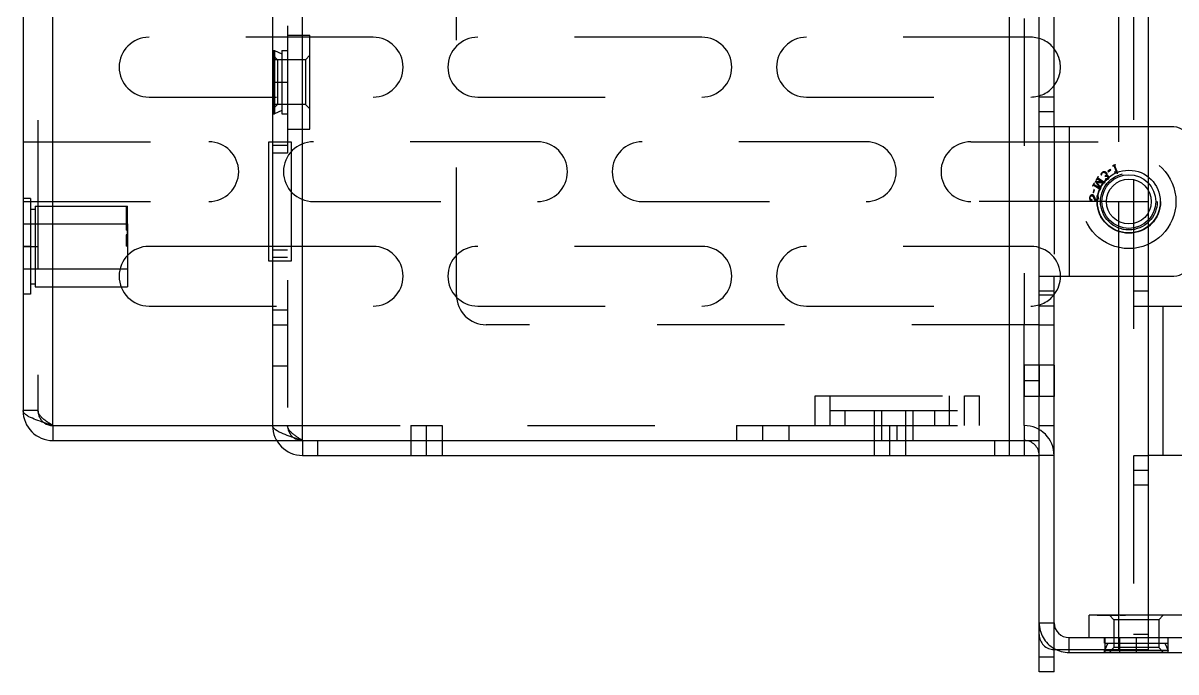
# Model space of a CAD drawing. Header units: millimetres. Extents: x 0 to 8948, y -1340 to 1100.
# Drawn here: x 4561 to 4638.1, y 473.1 to 516.6 of the extents above; entities that cross this region are included whole.
import ezdxf

# ---------------------------------------------------------------- set-up
doc = ezdxf.new("R2010")
doc.units = ezdxf.units.MM
doc.header["$LTSCALE"] = 85.25
doc.linetypes.add('HIDDEN', pattern=[0.2, 0.1, -0.1])
doc.layers.get('0').update_dxf_attribs({"linetype": 'CONTINUOUS'})
doc.layers.add('02___PRT_ALL_AXES', color=7, linetype='CONTINUOUS')
doc.layers.add('DEFAULT_2', color=8, linetype='HIDDEN')

msp = doc.modelspace()

# ---------------------------------------------------------------- linework, layer by layer
at = {"color": 3, "linetype": 'Continuous'}
for p, q in [((4628.959, 473.114), (4628.959, 728.614)), ((4562.959, 489.614), (4562.959, 698.614)), ((4560.959, 697.614), (4560.959, 490.614)), ((4577.659, 550.49), (4577.659, 489.614)), ((4579.659, 488.614), (4579.659, 533.914)), ((4626.959, 533.914), (4626.959, 488.614)), ((4637.959, 509.614), (4628.959, 509.614)), ((4630.959, 509.614), (4630.959, 499.614)), ((4577.409, 508.614), (4577.659, 508.614)), ((4577.409, 500.614), (4577.409, 508.614)), ((4635.259, 506.08), (4635.259, 504.614)), ((4577.659, 500.614), (4577.409, 500.614)), ((4628.959, 499.614), (4637.959, 499.614)), ((4562.959, 489.614), (4577.659, 489.614)), ((4562.959, 488.614), (4577.927, 488.614)), ((4579.659, 488.614), (4628.959, 488.614)), ((4579.659, 487.614), (4628.959, 487.614)), ((4630.959, 474.414), (4640.959, 474.414))]:
    msp.add_line(p, q, dxfattribs=at)
at = {"color": 7, "linetype": 'Continuous'}
for p, q in [((4629.959, 509.614), (4629.959, 597.614)), ((4636.259, 581.944), (4636.259, 509.614)), ((4634.259, 518.614), (4634.259, 509.614)), ((4629.959, 511.614), (4628.959, 511.614)), ((4629.959, 510.614), (4628.959, 510.614)), ((4636.259, 505.358), (4636.259, 503.871)), ((4633.459, 504.614), (4636.259, 504.614)), ((4634.259, 504.614), (4634.259, 503.293)), ((4577.659, 501.614), (4577.409, 501.614)), ((4629.959, 473.114), (4629.959, 499.614)), ((4634.259, 499.614), (4634.259, 476.914)), ((4636.259, 499.614), (4636.259, 476.914)), ((4629.959, 498.614), (4628.959, 498.614)), ((4629.959, 497.614), (4628.959, 497.614)), ((4636.259, 497.614), (4644.259, 497.614)), ((4637.259, 487.614), (4637.259, 497.614)), ((4562.959, 489.614), (4562.959, 488.614)), ((4579.659, 488.614), (4579.659, 487.614)), ((4627.959, 488.614), (4627.959, 487.614)), ((4644.259, 487.614), (4636.259, 487.614)), ((4638.609, 476.914), (4632.309, 476.914)), ((4632.309, 475.414), (4632.309, 476.914)), ((4630.959, 475.414), (4640.959, 475.414)), ((4630.959, 474.414), (4630.959, 475.414)), ((4629.959, 474.614), (4630.104, 474.614)), ((4629.959, 474.114), (4628.959, 474.114)), ((4629.959, 473.114), (4628.959, 473.114))]:
    msp.add_line(p, q, dxfattribs=at)
for radius in [1.8, 1.5]:
    msp.add_circle((4634.959, 504.614), radius, dxfattribs=at)
for centre, radius, start, end in [((4628.388, 513.614), 2, 321.87082, 38.12918), ((4628.388, 499.614), 2, 321.87082, 0), ((4562.959, 490.614), 1, 234.96851, 270), ((4630.959, 476.414), 1, 180, 270)]:
    msp.add_arc(centre, radius, start, end, dxfattribs=at)
at = {"color": 3, "linetype": 'Continuous'}
for centre, radius, start, end in [((4637.959, 508.614), 1, 0, 90), ((4637.959, 500.614), 1, 270, 0), ((4562.959, 490.614), 2, 180, 270), ((4579.659, 489.614), 2, 180, 270), ((4630.959, 476.414), 2, 239.86467, 270)]:
    msp.add_arc(centre, radius, start, end, dxfattribs=at)
for points, knots in [([(4562.385, 489.8), (4562.193, 489.863), (4561.843, 489.985), (4561.441, 490.153), (4561.193, 490.299), (4561.04, 490.416), (4560.959, 490.538), (4560.959, 490.614)], [0, 0, 0, 0, 0.358974, 0.654126, 0.770894, 0.865748, 1, 1, 1, 1]), ([(4562.959, 489.614), (4562.815, 489.66), (4562.623, 489.721), (4562.432, 489.784), (4562.385, 489.8)], [0, 0, 0, 0, 0.754218, 1, 1, 1, 1]), ([(4578.368, 489.061), (4578.186, 489.137), (4577.914, 489.247), (4577.659, 489.503), (4577.659, 489.614)], [0, 0, 0, 0, 0.639668, 1, 1, 1, 1]), ([(4579.091, 488.798), (4579.026, 488.819), (4578.783, 488.901), (4578.542, 488.989), (4578.368, 489.061)], [0, 0, 0, 0, 0.267533, 1, 1, 1, 1])]:
    msp.add_open_spline(points, degree=3, knots=knots, dxfattribs=at)
msp.add_open_spline([(4579.659, 488.614), (4579.47, 488.675), (4579.28, 488.735), (4579.091, 488.798)], degree=3, dxfattribs=at)
at = {"layer": '02___PRT_ALL_AXES', "color": 8, "linetype": 'HIDDEN'}
for p, q in [((4578.659, 514.114), (4577.659, 514.114)), ((4577.659, 514.114), (4577.659, 511.114)), ((4578.659, 514.114), (4578.659, 511.114)), ((4577.659, 512.614), (4578.659, 512.614)), ((4578.659, 511.114), (4577.659, 511.114)), ((4561.759, 504.314), (4567.959, 504.314)), ((4560.959, 503.114), (4567.959, 503.114)), ((4560.959, 503.114), (4560.959, 500.114)), ((4561.959, 503.114), (4561.959, 500.114)), ((4567.959, 503.114), (4567.959, 498.914)), ((4560.959, 501.614), (4561.959, 501.614)), ((4560.959, 500.114), (4567.959, 500.114)), ((4561.759, 498.914), (4567.959, 498.914)), ((4629.959, 493.664), (4627.959, 493.664)), ((4627.959, 493.663), (4627.959, 491.565)), ((4628.959, 493.664), (4628.959, 491.564)), ((4629.959, 493.664), (4629.959, 491.564)), ((4628.959, 492.614), (4627.959, 492.614)), ((4629.959, 491.564), (4627.959, 491.564)), ((4617.909, 490.614), (4620.509, 490.614)), ((4617.909, 490.614), (4617.909, 487.614)), ((4618.409, 490.614), (4618.409, 488.614)), ((4620.009, 490.614), (4620.009, 487.614)), ((4620.509, 490.614), (4620.509, 488.614)), ((4586.909, 489.614), (4589.009, 489.614)), ((4586.909, 489.614), (4586.909, 487.614)), ((4587.959, 487.614), (4587.959, 489.614)), ((4589.009, 489.614), (4589.009, 487.614)), ((4608.709, 489.614), (4612.209, 489.614)), ((4608.709, 489.614), (4608.709, 488.614)), ((4610.459, 488.614), (4610.459, 489.614)), ((4612.209, 489.614), (4612.209, 488.614)), ((4617.909, 489.614), (4620.509, 489.614)), ((4618.959, 487.614), (4618.959, 489.614)), ((4619.459, 488.614), (4619.459, 489.614)), ((4586.909, 488.614), (4589.009, 488.614)), ((4608.709, 488.614), (4612.209, 488.614)), ((4617.909, 488.614), (4620.509, 488.614)), ((4586.91, 487.614), (4589.008, 487.614)), ((4617.91, 487.614), (4620.008, 487.614)), ((4633.359, 475.414), (4637.559, 475.414)), ((4633.359, 475.414), (4633.359, 474.414)), ((4635.459, 474.414), (4635.459, 475.414)), ((4637.559, 475.414), (4637.559, 474.414)), ((4633.359, 474.414), (4637.559, 474.414))]:
    msp.add_line(p, q, dxfattribs=at)
at = {"layer": '02___PRT_ALL_AXES', "color": 3, "linetype": 'Continuous'}
msp.add_circle((4634.959, 504.614), 2.1, dxfattribs=at)
at = {"layer": 'DEFAULT_2', "color": 8, "linetype": 'HIDDEN'}
for p, q in [((4561.959, 697.614), (4561.959, 490.614)), ((4578.659, 550.49), (4578.659, 489.614)), ((4627.959, 533.914), (4627.959, 496.364)), ((4589.959, 498.364), (4589.959, 532.864)), ((4635.259, 518.614), (4635.259, 506.08)), ((4584.388, 515.614), (4569.388, 515.614)), ((4578.659, 515.764), (4580.159, 515.764)), ((4580.159, 509.464), (4580.159, 515.764)), ((4606.388, 515.614), (4591.388, 515.614)), ((4628.388, 515.614), (4613.388, 515.614)), ((4577.689, 514.739), (4577.789, 514.739)), ((4577.689, 514.739), (4577.689, 510.489)), ((4577.789, 514.739), (4578.279, 514.514)), ((4577.789, 514.739), (4577.789, 510.489)), ((4578.279, 514.739), (4578.659, 514.739)), ((4578.279, 514.739), (4578.279, 510.489)), ((4577.689, 514.414), (4577.989, 514.114)), ((4579.859, 514.114), (4577.989, 514.114)), ((4577.989, 514.114), (4577.989, 511.114)), ((4579.859, 514.114), (4580.159, 514.414)), ((4579.859, 514.114), (4579.859, 511.114)), ((4569.388, 511.614), (4584.388, 511.614)), ((4580.139, 511.878), (4580.159, 511.878)), ((4580.139, 511.527), (4580.139, 511.878)), ((4580.159, 511.85), (4580.139, 511.85)), ((4580.139, 511.795), (4580.159, 511.795)), ((4580.139, 511.729), (4580.159, 511.729)), ((4580.139, 511.724), (4580.159, 511.724)), ((4580.159, 511.693), (4580.139, 511.693)), ((4580.139, 511.678), (4580.159, 511.678)), ((4580.139, 511.674), (4580.159, 511.674)), ((4580.139, 511.668), (4580.159, 511.668)), ((4580.139, 511.663), (4580.159, 511.663)), ((4580.139, 511.627), (4580.159, 511.627)), ((4580.159, 511.623), (4580.139, 511.623)), ((4580.139, 511.58), (4580.159, 511.58)), ((4580.139, 511.533), (4580.159, 511.533)), ((4580.159, 511.527), (4580.139, 511.527)), ((4591.388, 511.614), (4606.388, 511.614)), ((4613.388, 511.614), (4628.388, 511.614)), ((4577.989, 511.114), (4577.689, 510.814)), ((4579.859, 511.114), (4577.989, 511.114)), ((4579.859, 511.114), (4580.159, 510.814)), ((4580.139, 511.416), (4580.159, 511.416)), ((4580.139, 509.985), (4580.139, 511.416)), ((4580.139, 511.395), (4580.159, 511.395)), ((4580.159, 511.294), (4580.139, 511.294)), ((4580.139, 511.293), (4580.159, 511.293)), ((4580.139, 511.276), (4580.159, 511.276)), ((4580.139, 511.249), (4580.159, 511.249)), ((4580.159, 511.233), (4580.139, 511.233)), ((4580.139, 511.233), (4580.159, 511.233)), ((4580.139, 511.232), (4580.159, 511.232)), ((4580.139, 511.213), (4580.159, 511.213)), ((4580.139, 511.212), (4580.159, 511.212)), ((4580.139, 511.202), (4580.159, 511.202)), ((4580.139, 511.163), (4580.159, 511.163)), ((4580.139, 511.159), (4580.159, 511.159)), ((4580.139, 511.136), (4580.159, 511.136)), ((4580.139, 511.118), (4580.159, 511.118)), ((4580.139, 511.11), (4580.159, 511.11)), ((4580.139, 511.098), (4580.159, 511.098)), ((4580.159, 511.098), (4580.139, 511.098)), ((4580.139, 511.07), (4580.159, 511.07)), ((4580.139, 511.056), (4580.159, 511.056)), ((4580.139, 511.054), (4580.159, 511.054)), ((4580.139, 511.05), (4580.159, 511.05)), ((4580.159, 511.046), (4580.139, 511.046)), ((4580.139, 511.034), (4580.159, 511.034)), ((4580.139, 511.002), (4580.159, 511.002)), ((4580.139, 511.002), (4580.159, 511.002)), ((4580.159, 510.998), (4580.139, 510.998)), ((4580.139, 510.995), (4580.159, 510.995)), ((4580.139, 510.972), (4580.159, 510.972)), ((4580.139, 510.962), (4580.159, 510.962)), ((4580.139, 510.958), (4580.159, 510.958)), ((4580.139, 510.945), (4580.159, 510.945)), ((4580.159, 510.925), (4580.139, 510.925)), ((4580.139, 510.893), (4580.159, 510.893)), ((4580.139, 510.841), (4580.159, 510.841)), ((4580.139, 510.812), (4580.159, 510.812)), ((4580.139, 510.803), (4580.159, 510.803)), ((4580.139, 510.787), (4580.159, 510.787)), ((4580.139, 510.767), (4580.159, 510.767)), ((4580.159, 510.759), (4580.139, 510.759)), ((4580.139, 510.751), (4580.159, 510.751)), ((4580.159, 510.75), (4580.139, 510.75)), ((4580.139, 510.743), (4580.159, 510.743)), ((4577.689, 510.489), (4577.789, 510.489)), ((4578.279, 510.714), (4577.789, 510.489)), ((4578.279, 510.489), (4578.659, 510.489)), ((4580.139, 510.714), (4580.159, 510.714)), ((4580.139, 510.697), (4580.159, 510.697)), ((4580.139, 510.693), (4580.159, 510.693)), ((4580.139, 510.671), (4580.159, 510.671)), ((4580.139, 510.658), (4580.159, 510.658)), ((4580.159, 510.581), (4580.139, 510.581)), ((4580.139, 510.579), (4580.159, 510.579)), ((4580.139, 510.571), (4580.159, 510.571)), ((4580.139, 510.568), (4580.159, 510.568)), ((4580.139, 510.555), (4580.159, 510.555)), ((4580.159, 510.554), (4580.139, 510.554)), ((4580.139, 510.553), (4580.159, 510.553)), ((4580.139, 510.541), (4580.159, 510.541)), ((4580.159, 510.541), (4580.139, 510.541)), ((4580.139, 510.538), (4580.159, 510.538)), ((4580.159, 510.53), (4580.139, 510.53)), ((4580.139, 510.524), (4580.159, 510.524)), ((4580.139, 510.516), (4580.159, 510.516)), ((4580.139, 510.496), (4580.159, 510.496)), ((4580.139, 510.491), (4580.159, 510.491)), ((4580.139, 510.477), (4580.159, 510.477)), ((4580.139, 510.471), (4580.159, 510.471)), ((4580.139, 510.45), (4580.159, 510.45)), ((4580.139, 510.449), (4580.159, 510.449)), ((4580.139, 510.447), (4580.159, 510.447)), ((4580.139, 510.434), (4580.159, 510.434)), ((4580.159, 510.421), (4580.139, 510.421)), ((4580.139, 510.413), (4580.159, 510.413)), ((4580.139, 510.394), (4580.159, 510.394)), ((4580.139, 510.357), (4580.159, 510.357)), ((4580.139, 510.338), (4580.159, 510.338)), ((4580.139, 510.325), (4580.159, 510.325)), ((4580.139, 510.317), (4580.159, 510.317)), ((4580.139, 510.306), (4580.159, 510.306)), ((4580.139, 510.295), (4580.159, 510.295)), ((4580.139, 510.293), (4580.159, 510.293)), ((4580.159, 510.281), (4580.139, 510.281)), ((4580.139, 510.28), (4580.159, 510.28)), ((4580.139, 510.273), (4580.159, 510.273)), ((4580.159, 510.27), (4580.139, 510.27)), ((4580.139, 510.267), (4580.159, 510.267)), ((4580.139, 510.254), (4580.159, 510.254)), ((4580.139, 510.251), (4580.159, 510.251)), ((4580.139, 510.251), (4580.159, 510.251)), ((4580.139, 510.235), (4580.159, 510.235)), ((4580.139, 510.218), (4580.159, 510.218)), ((4580.139, 510.217), (4580.159, 510.217)), ((4580.139, 510.199), (4580.159, 510.199)), ((4580.139, 510.184), (4580.159, 510.184)), ((4580.139, 510.178), (4580.159, 510.178)), ((4580.159, 510.172), (4580.139, 510.172)), ((4580.139, 510.15), (4580.159, 510.15)), ((4580.139, 510.149), (4580.159, 510.149)), ((4580.139, 510.135), (4580.159, 510.135)), ((4580.139, 510.055), (4580.159, 510.055)), ((4580.139, 510.049), (4580.159, 510.049)), ((4580.139, 510.045), (4580.159, 510.045)), ((4580.139, 510.014), (4580.159, 510.014)), ((4580.159, 510.013), (4580.139, 510.013)), ((4580.139, 509.987), (4580.159, 509.987)), ((4580.139, 509.985), (4580.159, 509.985)), ((4578.659, 509.464), (4580.159, 509.464)), ((4629.959, 509.614), (4629.959, 499.614)), ((4634.259, 509.614), (4634.259, 508.614)), ((4636.259, 509.614), (4636.259, 505.358)), ((4560.959, 508.614), (4573.388, 508.614)), ((4577.659, 508.614), (4578.909, 508.614)), ((4578.909, 508.614), (4578.909, 500.614)), ((4595.388, 508.614), (4580.388, 508.614)), ((4617.388, 508.614), (4602.388, 508.614)), ((4624.388, 508.614), (4636.259, 508.614)), ((4578.659, 508.364), (4577.659, 508.364)), ((4578.659, 507.864), (4577.659, 507.864)), ((4633.872, 507.008), (4633.878, 506.995)), ((4633.878, 506.995), (4633.925, 507.005)), ((4633.968, 506.985), (4634.14, 506.57)), ((4634.223, 506.526), (4634.023, 507.008)), ((4634.038, 507.054), (4634.074, 507.076)), ((4634.074, 507.076), (4634.069, 507.09)), ((4632.886, 506.207), (4632.913, 506.281)), ((4632.913, 506.281), (4632.9, 506.289)), ((4633.27, 505.945), (4632.916, 506.158)), ((4633.095, 506.42), (4633.112, 506.414)), ((4633.343, 506.323), (4633.347, 506.304)), ((4633.401, 506.145), (4633.395, 506.127)), ((4633.74, 506.761), (4633.558, 506.647)), ((4633.558, 506.647), (4633.578, 506.614)), ((4633.578, 506.614), (4633.761, 506.728)), ((4633.761, 506.728), (4633.74, 506.761)), ((4634.013, 506.593), (4634.008, 506.572)), ((4634.14, 506.57), (4634.013, 506.593)), ((4634.195, 506.514), (4634.223, 506.526)), ((4632.517, 505.652), (4632.529, 505.644)), ((4632.529, 505.644), (4632.563, 505.683)), ((4632.625, 505.416), (4632.562, 505.21)), ((4632.599, 505.198), (4632.662, 505.405)), ((4632.615, 505.77), (4632.651, 505.846)), ((4632.662, 505.405), (4632.625, 505.416)), ((4632.626, 505.7), (4633.038, 505.453)), ((4632.651, 505.846), (4632.638, 505.854)), ((4633.042, 505.481), (4632.64, 505.723)), ((4633.238, 505.883), (4632.702, 505.968)), ((4632.702, 505.968), (4633.042, 505.481)), ((4632.766, 506.066), (4632.779, 506.059)), ((4632.779, 506.059), (4632.816, 506.1)), ((4632.822, 505.921), (4633.303, 505.846)), ((4633.104, 505.515), (4632.822, 505.921)), ((4632.875, 506.102), (4633.238, 505.883)), ((4633.038, 505.453), (4633.003, 505.377)), ((4633.003, 505.377), (4633.016, 505.369)), ((4633.379, 506), (4633.34, 505.957)), ((4633.391, 505.992), (4633.379, 506)), ((4561.459, 504.814), (4560.959, 504.814)), ((4560.959, 504.614), (4573.388, 504.614)), ((4561.459, 504.814), (4561.459, 498.414)), ((4580.388, 504.614), (4595.388, 504.614)), ((4602.388, 504.614), (4617.388, 504.614)), ((4633.459, 504.614), (4624.388, 504.614)), ((4632.358, 504.71), (4632.493, 504.706)), ((4632.493, 504.706), (4632.495, 504.718)), ((4632.562, 505.21), (4632.599, 505.198)), ((4632.795, 504.984), (4632.794, 504.973)), ((4632.898, 504.977), (4632.795, 504.984)), ((4635.259, 504.614), (4635.259, 474.614)), ((4561.459, 504.114), (4561.759, 504.114)), ((4561.759, 504.314), (4561.759, 498.914)), ((4567.859, 504.312), (4567.959, 504.312)), ((4567.859, 504.312), (4567.859, 502.697)), ((4567.859, 504.308), (4567.959, 504.308)), ((4567.859, 504.3), (4567.959, 504.3)), ((4567.859, 504.296), (4567.959, 504.296)), ((4567.859, 504.254), (4567.959, 504.254)), ((4567.859, 504.225), (4567.959, 504.225)), ((4567.959, 504.201), (4567.859, 504.201)), ((4567.959, 504.002), (4567.859, 504.002)), ((4567.959, 503.998), (4567.859, 503.998)), ((4567.959, 503.996), (4567.859, 503.996)), ((4567.859, 503.973), (4567.959, 503.973)), ((4567.959, 503.965), (4567.859, 503.965)), ((4567.959, 503.921), (4567.859, 503.921)), ((4567.959, 503.908), (4567.859, 503.908)), ((4567.959, 503.905), (4567.859, 503.905)), ((4567.959, 503.893), (4567.859, 503.893)), ((4567.859, 503.881), (4567.959, 503.881)), ((4567.959, 503.869), (4567.859, 503.869)), ((4567.959, 503.867), (4567.859, 503.867)), ((4567.959, 503.824), (4567.859, 503.824)), ((4567.959, 503.805), (4567.859, 503.805)), ((4567.959, 501.614), (4567.959, 504.314)), ((4636.259, 503.871), (4636.259, 499.614)), ((4567.959, 503.745), (4567.859, 503.745)), ((4567.959, 503.733), (4567.859, 503.733)), ((4567.959, 503.693), (4567.859, 503.693)), ((4567.959, 503.676), (4567.859, 503.676)), ((4567.959, 503.635), (4567.859, 503.635)), ((4567.959, 503.6), (4567.859, 503.6)), ((4567.959, 503.588), (4567.859, 503.588)), ((4567.959, 503.549), (4567.859, 503.549)), ((4567.959, 503.548), (4567.859, 503.548)), ((4567.959, 503.534), (4567.859, 503.534)), ((4567.959, 503.515), (4567.859, 503.515)), ((4567.959, 503.505), (4567.859, 503.505)), ((4567.959, 503.495), (4567.859, 503.495)), ((4567.959, 503.475), (4567.859, 503.475)), ((4567.959, 503.464), (4567.859, 503.464)), ((4567.959, 503.461), (4567.859, 503.461)), ((4567.959, 503.459), (4567.859, 503.459)), ((4567.959, 503.454), (4567.859, 503.454)), ((4567.959, 503.433), (4567.859, 503.433)), ((4567.959, 503.4), (4567.859, 503.4)), ((4567.959, 503.399), (4567.859, 503.399)), ((4567.959, 503.383), (4567.859, 503.383)), ((4567.959, 503.37), (4567.859, 503.37)), ((4567.959, 503.366), (4567.859, 503.366)), ((4567.959, 503.346), (4567.859, 503.346)), ((4567.959, 503.332), (4567.859, 503.332)), ((4567.959, 503.332), (4567.859, 503.332)), ((4567.959, 503.324), (4567.859, 503.324)), ((4567.959, 503.288), (4567.859, 503.288)), ((4567.959, 503.285), (4567.859, 503.285)), ((4567.959, 503.274), (4567.859, 503.274)), ((4567.959, 503.274), (4567.859, 503.274)), ((4567.959, 503.256), (4567.859, 503.256)), ((4567.959, 503.255), (4567.859, 503.255)), ((4567.959, 503.209), (4567.859, 503.209)), ((4567.959, 503.184), (4567.859, 503.184)), ((4567.959, 503.179), (4567.859, 503.179)), ((4567.959, 503.175), (4567.859, 503.175)), ((4567.959, 503.143), (4567.859, 503.143)), ((4567.959, 503.141), (4567.859, 503.141)), ((4567.959, 503.126), (4567.859, 503.126)), ((4567.959, 503.11), (4567.859, 503.11)), ((4567.959, 503.105), (4567.859, 503.105)), ((4567.959, 503.089), (4567.859, 503.089)), ((4567.959, 503.083), (4567.859, 503.083)), ((4567.959, 503.082), (4567.859, 503.082)), ((4567.959, 503.078), (4567.859, 503.078)), ((4567.959, 503.06), (4567.859, 503.06)), ((4567.959, 503.027), (4567.859, 503.027)), ((4634.259, 503.293), (4634.259, 499.614)), ((4567.959, 503.017), (4567.859, 503.017)), ((4567.959, 503.003), (4567.859, 503.003)), ((4567.959, 502.997), (4567.859, 502.997)), ((4567.959, 502.983), (4567.859, 502.983)), ((4567.959, 502.936), (4567.859, 502.936)), ((4567.959, 502.931), (4567.859, 502.931)), ((4567.959, 502.907), (4567.859, 502.907)), ((4567.959, 502.897), (4567.859, 502.897)), ((4567.959, 502.883), (4567.859, 502.883)), ((4567.959, 502.873), (4567.859, 502.873)), ((4567.959, 502.848), (4567.859, 502.848)), ((4567.959, 502.844), (4567.859, 502.844)), ((4567.959, 502.797), (4567.859, 502.797)), ((4567.959, 502.763), (4567.859, 502.763)), ((4567.959, 502.702), (4567.859, 502.702)), ((4567.959, 502.697), (4567.859, 502.697)), ((4567.959, 502.375), (4567.859, 502.375)), ((4567.859, 502.375), (4567.859, 501.62)), ((4567.859, 502.364), (4567.959, 502.364)), ((4567.959, 502.352), (4567.859, 502.352)), ((4561.459, 501.614), (4560.959, 501.614)), ((4567.859, 502.245), (4567.959, 502.245)), ((4567.959, 501.765), (4567.859, 501.765)), ((4567.959, 501.644), (4567.859, 501.644)), ((4567.959, 501.62), (4567.859, 501.62)), ((4577.409, 501.614), (4569.388, 501.614)), ((4584.388, 501.614), (4577.659, 501.614)), ((4606.388, 501.614), (4591.388, 501.614)), ((4628.388, 501.614), (4613.388, 501.614)), ((4578.659, 501.364), (4577.659, 501.364)), ((4578.659, 500.864), (4577.659, 500.864)), ((4578.909, 500.614), (4577.659, 500.614)), ((4561.459, 498.414), (4560.959, 498.414)), ((4561.459, 499.114), (4561.759, 499.114)), ((4636.259, 498.614), (4635.259, 498.614)), ((4628.959, 498.364), (4629.959, 498.364)), ((4569.388, 497.614), (4584.388, 497.614)), ((4577.659, 497.364), (4578.659, 497.364)), ((4591.388, 497.614), (4606.388, 497.614)), ((4613.388, 497.614), (4628.388, 497.614)), ((4635.259, 497.614), (4636.259, 497.614)), ((4577.659, 496.364), (4578.659, 496.364)), ((4628.959, 496.364), (4591.959, 496.364)), ((4627.959, 489.614), (4627.959, 496.364)), ((4628.959, 496.364), (4629.959, 496.364)), ((4577.659, 493.614), (4578.659, 493.614)), ((4613.959, 491.614), (4623.959, 491.614)), ((4613.959, 489.614), (4613.959, 491.614)), ((4614.959, 491.614), (4614.959, 489.614)), ((4622.959, 489.614), (4622.959, 491.614)), ((4623.959, 491.614), (4624.959, 491.614)), ((4623.959, 489.614), (4623.959, 491.614)), ((4624.959, 489.614), (4624.959, 491.614)), ((4561.959, 490.614), (4560.959, 490.614)), ((4614.959, 490.614), (4623.959, 490.614)), ((4615.959, 490.614), (4615.959, 489.614)), ((4621.959, 490.614), (4621.959, 489.614)), ((4577.659, 489.614), (4613.959, 489.614)), ((4613.959, 489.614), (4614.959, 489.614)), ((4614.959, 489.614), (4628.959, 489.614)), ((4627.959, 489.614), (4627.959, 488.614)), ((4628.959, 489.614), (4629.959, 489.614)), ((4577.927, 488.614), (4579.659, 488.614)), ((4580.659, 488.614), (4580.659, 487.614)), ((4625.959, 488.614), (4625.959, 487.614)), ((4626.959, 488.614), (4626.959, 487.614)), ((4629.959, 487.614), (4628.959, 487.614)), ((4635.259, 487.614), (4636.259, 487.614)), ((4636.259, 486.614), (4635.259, 486.614)), ((4636.259, 485.614), (4635.259, 485.614)), ((4632.83, 476.914), (4632.83, 476.894)), ((4634.261, 476.894), (4632.83, 476.894)), ((4632.832, 476.894), (4632.832, 476.914)), ((4632.858, 476.914), (4632.858, 476.894)), ((4632.859, 476.894), (4632.859, 476.914)), ((4632.89, 476.894), (4632.89, 476.914)), ((4632.894, 476.894), (4632.894, 476.914)), ((4632.9, 476.894), (4632.9, 476.914)), ((4632.98, 476.894), (4632.98, 476.914)), ((4632.993, 476.894), (4632.993, 476.914)), ((4632.995, 476.894), (4632.995, 476.914)), ((4633.017, 476.914), (4633.017, 476.894)), ((4633.023, 476.894), (4633.023, 476.914)), ((4633.029, 476.894), (4633.029, 476.914)), ((4633.044, 476.894), (4633.044, 476.914)), ((4633.062, 476.894), (4633.062, 476.914)), ((4633.063, 476.894), (4633.063, 476.914)), ((4633.08, 476.894), (4633.08, 476.914)), ((4633.096, 476.894), (4633.096, 476.914)), ((4633.096, 476.894), (4633.096, 476.914)), ((4633.099, 476.894), (4633.099, 476.914)), ((4633.112, 476.914), (4633.112, 476.894)), ((4633.115, 476.914), (4633.115, 476.894)), ((4633.118, 476.894), (4633.118, 476.914)), ((4633.125, 476.894), (4633.125, 476.914)), ((4633.126, 476.914), (4633.126, 476.894)), ((4633.138, 476.894), (4633.138, 476.914)), ((4633.14, 476.894), (4633.14, 476.914)), ((4633.151, 476.894), (4633.151, 476.914)), ((4633.162, 476.894), (4633.162, 476.914)), ((4633.17, 476.894), (4633.17, 476.914)), ((4633.183, 476.894), (4633.183, 476.914)), ((4633.202, 476.894), (4633.202, 476.914)), ((4633.239, 476.894), (4633.239, 476.914)), ((4633.258, 476.894), (4633.258, 476.914)), ((4633.266, 476.914), (4633.266, 476.894)), ((4633.279, 476.894), (4633.279, 476.914)), ((4633.292, 476.894), (4633.292, 476.914)), ((4633.294, 476.894), (4633.294, 476.914)), ((4633.295, 476.894), (4633.295, 476.914)), ((4633.316, 476.894), (4633.316, 476.914)), ((4633.322, 476.894), (4633.322, 476.914)), ((4633.336, 476.894), (4633.336, 476.914)), ((4633.341, 476.894), (4633.341, 476.914)), ((4633.361, 476.894), (4633.361, 476.914)), ((4633.369, 476.894), (4633.369, 476.914)), ((4633.375, 476.914), (4633.375, 476.894)), ((4633.383, 476.914), (4633.383, 476.894)), ((4633.386, 476.894), (4633.386, 476.914)), ((4633.386, 476.914), (4633.386, 476.894)), ((4633.398, 476.894), (4633.398, 476.914)), ((4633.399, 476.894), (4633.399, 476.914)), ((4633.4, 476.894), (4633.4, 476.914)), ((4633.413, 476.894), (4633.413, 476.914)), ((4633.416, 476.894), (4633.416, 476.914)), ((4633.424, 476.894), (4633.424, 476.914)), ((4633.426, 476.894), (4633.426, 476.914)), ((4633.503, 476.894), (4633.503, 476.914)), ((4633.516, 476.894), (4633.516, 476.914)), ((4633.538, 476.894), (4633.538, 476.914)), ((4633.542, 476.894), (4633.542, 476.914)), ((4633.559, 476.894), (4633.559, 476.914)), ((4633.588, 476.914), (4633.588, 476.894)), ((4633.595, 476.914), (4633.595, 476.894)), ((4633.596, 476.894), (4633.596, 476.914)), ((4633.604, 476.914), (4633.604, 476.894)), ((4633.612, 476.894), (4633.612, 476.914)), ((4633.632, 476.894), (4633.632, 476.914)), ((4633.648, 476.894), (4633.648, 476.914)), ((4633.657, 476.894), (4633.657, 476.914)), ((4633.959, 476.614), (4633.659, 476.914)), ((4633.686, 476.894), (4633.686, 476.914)), ((4633.738, 476.894), (4633.738, 476.914)), ((4633.77, 476.914), (4633.77, 476.894)), ((4633.79, 476.894), (4633.79, 476.914)), ((4633.803, 476.894), (4633.803, 476.914)), ((4633.807, 476.894), (4633.807, 476.914)), ((4633.817, 476.894), (4633.817, 476.914)), ((4633.84, 476.894), (4633.84, 476.914)), ((4633.843, 476.914), (4633.843, 476.894)), ((4633.847, 476.894), (4633.847, 476.914)), ((4633.847, 476.894), (4633.847, 476.914)), ((4633.879, 476.894), (4633.879, 476.914)), ((4633.891, 476.914), (4633.891, 476.894)), ((4633.895, 476.894), (4633.895, 476.914)), ((4633.899, 476.894), (4633.899, 476.914)), ((4633.901, 476.894), (4633.901, 476.914)), ((4633.915, 476.894), (4633.915, 476.914)), ((4633.943, 476.894), (4633.943, 476.914)), ((4633.943, 476.894), (4633.943, 476.914)), ((4633.955, 476.894), (4633.955, 476.914)), ((4633.963, 476.894), (4633.963, 476.914)), ((4633.98, 476.894), (4633.98, 476.914)), ((4634.004, 476.894), (4634.004, 476.914)), ((4634.008, 476.894), (4634.008, 476.914)), ((4634.047, 476.894), (4634.047, 476.914)), ((4634.056, 476.894), (4634.056, 476.914)), ((4634.058, 476.894), (4634.058, 476.914)), ((4634.077, 476.894), (4634.077, 476.914)), ((4634.078, 476.894), (4634.078, 476.914)), ((4634.078, 476.894), (4634.078, 476.914)), ((4634.094, 476.894), (4634.094, 476.914)), ((4634.121, 476.894), (4634.121, 476.914)), ((4634.138, 476.894), (4634.138, 476.914)), ((4634.139, 476.894), (4634.139, 476.914)), ((4634.24, 476.894), (4634.24, 476.914)), ((4634.259, 476.914), (4634.259, 474.614)), ((4634.261, 476.894), (4634.261, 476.914)), ((4634.372, 476.914), (4634.372, 476.894)), ((4634.723, 476.894), (4634.372, 476.894)), ((4634.378, 476.894), (4634.378, 476.914)), ((4634.425, 476.894), (4634.425, 476.914)), ((4634.468, 476.914), (4634.468, 476.894)), ((4634.472, 476.894), (4634.472, 476.914)), ((4634.508, 476.894), (4634.508, 476.914)), ((4634.513, 476.894), (4634.513, 476.914)), ((4634.519, 476.914), (4634.519, 476.894)), ((4634.523, 476.894), (4634.523, 476.914)), ((4634.538, 476.914), (4634.538, 476.894)), ((4634.569, 476.894), (4634.569, 476.914)), ((4634.574, 476.894), (4634.574, 476.914)), ((4634.64, 476.894), (4634.64, 476.914)), ((4634.695, 476.914), (4634.695, 476.894)), ((4634.723, 476.894), (4634.723, 476.914)), ((4636.259, 476.914), (4636.259, 474.614)), ((4636.959, 476.614), (4637.259, 476.914)), ((4628.959, 476.414), (4629.959, 476.414)), ((4636.959, 476.614), (4633.959, 476.614)), ((4633.959, 476.614), (4633.959, 474.744)), ((4636.959, 476.614), (4636.959, 474.744)), ((4633.334, 475.034), (4633.334, 475.414)), ((4634.359, 474.414), (4634.359, 475.414)), ((4636.259, 475.614), (4635.259, 475.614)), ((4637.584, 475.034), (4637.584, 475.414)), ((4630.104, 474.614), (4636.259, 474.614)), ((4633.334, 475.034), (4637.584, 475.034)), ((4633.559, 475.034), (4633.334, 474.544)), ((4637.584, 474.544), (4633.334, 474.544)), ((4633.334, 474.444), (4633.334, 474.544)), ((4633.959, 474.744), (4633.659, 474.444)), ((4636.959, 474.744), (4633.959, 474.744)), ((4636.959, 474.744), (4637.259, 474.444)), ((4637.359, 475.034), (4637.584, 474.544)), ((4637.584, 474.444), (4637.584, 474.544)), ((4633.334, 474.444), (4637.584, 474.444))]:
    msp.add_line(p, q, dxfattribs=at)
for radius in [3.15, 2.125, 1.9]:
    msp.add_circle((4634.959, 504.614), radius, dxfattribs=at)
for centre, radius, start, end in [((4569.388, 513.614), 2, 90, 270), ((4584.388, 513.614), 2, 270, 90), ((4591.388, 513.614), 2, 90, 270), ((4606.388, 513.614), 2, 270, 90), ((4613.388, 513.614), 2, 90, 270), ((4628.388, 513.614), 2, 38.12918, 90), ((4628.388, 513.614), 2, 270, 321.87082), ((4573.388, 506.614), 2, 270, 90), ((4580.388, 506.614), 2, 90, 270), ((4595.388, 506.614), 2, 270, 90), ((4602.388, 506.614), 2, 90, 270), ((4617.388, 506.614), 2, 270, 90), ((4624.388, 506.614), 2, 90, 270), ((4634.578, 505.181), 1.438, 148.91018, 152.46337), ((4569.388, 499.614), 2, 90, 270), ((4584.388, 499.614), 2, 270, 90), ((4591.388, 499.614), 2, 90, 270), ((4606.388, 499.614), 2, 270, 90), ((4613.388, 499.614), 2, 90, 270), ((4628.388, 499.614), 2, 0, 90), ((4591.959, 498.364), 2, 180, 270), ((4628.388, 499.614), 2, 270, 321.87082), ((4562.959, 490.614), 1, 180, 234.96851), ((4579.659, 489.614), 1, 180, 270), ((4627.959, 487.614), 2, 0, 90), ((4627.959, 487.614), 1, 0, 90), ((4630.959, 476.414), 2, 180, 239.86467), ((4629.959, 475.614), 1, 180, 270)]:
    msp.add_arc(centre, radius, start, end, dxfattribs=at)
for points in [[(4633.972, 507.046), (4633.935, 507.031), (4633.901, 507.018), (4633.872, 507.008)], [(4633.925, 507.005), (4633.945, 507.01), (4633.96, 507.003), (4633.968, 506.985)], [(4634.069, 507.09), (4634.04, 507.076), (4634.008, 507.061), (4633.972, 507.046)], [(4634.023, 507.008), (4634.015, 507.027), (4634.02, 507.042), (4634.038, 507.054)], [(4632.836, 506.176), (4632.816, 506.143), (4632.793, 506.107), (4632.766, 506.066)], [(4632.816, 506.1), (4632.826, 506.11), (4632.834, 506.115), (4632.841, 506.116)], [(4632.9, 506.289), (4632.872, 506.238), (4632.85, 506.2), (4632.836, 506.176)], [(4632.841, 506.116), (4632.848, 506.116), (4632.859, 506.111), (4632.875, 506.102)], [(4632.886, 506.182), (4632.882, 506.188), (4632.882, 506.197), (4632.886, 506.207)], [(4632.916, 506.158), (4632.9, 506.168), (4632.889, 506.176), (4632.886, 506.182)], [(4633.096, 506.468), (4633.086, 506.446), (4633.086, 506.43), (4633.095, 506.42)], [(4633.157, 506.543), (4633.126, 506.515), (4633.106, 506.49), (4633.096, 506.468)], [(4633.112, 506.414), (4633.12, 506.413), (4633.126, 506.415), (4633.132, 506.42)], [(4633.132, 506.42), (4633.139, 506.427), (4633.144, 506.439), (4633.148, 506.456)], [(4633.148, 506.456), (4633.155, 506.498), (4633.168, 506.527), (4633.186, 506.542)], [(4633.317, 506.605), (4633.258, 506.607), (4633.205, 506.586), (4633.157, 506.543)], [(4633.186, 506.542), (4633.213, 506.567), (4633.247, 506.577), (4633.29, 506.572)], [(4633.29, 506.572), (4633.333, 506.567), (4633.37, 506.548), (4633.401, 506.513)], [(4633.463, 506.536), (4633.423, 506.58), (4633.374, 506.603), (4633.317, 506.605)], [(4633.415, 506.346), (4633.398, 506.331), (4633.374, 506.324), (4633.343, 506.323)], [(4633.347, 506.304), (4633.363, 506.303), (4633.381, 506.304), (4633.399, 506.306)], [(4633.395, 506.127), (4633.436, 506.108), (4633.472, 506.099), (4633.504, 506.101)], [(4633.399, 506.306), (4633.481, 506.314), (4633.533, 506.306), (4633.556, 506.28)], [(4633.401, 506.513), (4633.426, 506.485), (4633.44, 506.454), (4633.443, 506.423)], [(4633.48, 506.131), (4633.455, 506.127), (4633.428, 506.133), (4633.401, 506.145)], [(4633.443, 506.423), (4633.446, 506.391), (4633.437, 506.366), (4633.415, 506.346)], [(4633.455, 506.326), (4633.489, 506.353), (4633.507, 506.387), (4633.508, 506.427)], [(4633.558, 506.324), (4633.531, 506.329), (4633.497, 506.33), (4633.455, 506.326)], [(4633.508, 506.427), (4633.508, 506.466), (4633.493, 506.503), (4633.463, 506.536)], [(4633.547, 506.161), (4633.529, 506.144), (4633.506, 506.135), (4633.48, 506.131)], [(4633.504, 506.101), (4633.536, 506.103), (4633.566, 506.115), (4633.594, 506.141)], [(4633.577, 506.219), (4633.575, 506.197), (4633.565, 506.177), (4633.547, 506.161)], [(4633.556, 506.28), (4633.573, 506.262), (4633.58, 506.241), (4633.577, 506.219)], [(4633.621, 506.291), (4633.605, 506.308), (4633.584, 506.32), (4633.558, 506.324)], [(4633.594, 506.141), (4633.619, 506.163), (4633.634, 506.19), (4633.638, 506.22)], [(4633.638, 506.22), (4633.642, 506.25), (4633.637, 506.273), (4633.621, 506.291)], [(4634.008, 506.572), (4634.057, 506.563), (4634.119, 506.544), (4634.195, 506.514)], [(4632.58, 505.752), (4632.564, 505.725), (4632.543, 505.691), (4632.517, 505.652)], [(4632.563, 505.683), (4632.578, 505.7), (4632.589, 505.709), (4632.596, 505.71)], [(4632.638, 505.854), (4632.621, 505.822), (4632.601, 505.788), (4632.58, 505.752)], [(4632.596, 505.71), (4632.603, 505.711), (4632.614, 505.708), (4632.626, 505.7)], [(4632.64, 505.723), (4632.615, 505.738), (4632.607, 505.753), (4632.615, 505.77)], [(4633.016, 505.369), (4633.019, 505.379), (4633.034, 505.404), (4633.059, 505.445)], [(4633.059, 505.445), (4633.079, 505.48), (4633.095, 505.503), (4633.104, 505.515)], [(4633.307, 505.934), (4633.297, 505.932), (4633.284, 505.936), (4633.27, 505.945)], [(4633.34, 505.957), (4633.327, 505.944), (4633.316, 505.936), (4633.307, 505.934)], [(4633.347, 505.923), (4633.362, 505.948), (4633.377, 505.971), (4633.391, 505.992)], [(4632.332, 504.875), (4632.326, 504.816), (4632.335, 504.761), (4632.358, 504.71)], [(4632.394, 505.017), (4632.36, 504.985), (4632.339, 504.938), (4632.332, 504.875)], [(4632.39, 504.785), (4632.365, 504.818), (4632.355, 504.853), (4632.359, 504.891)], [(4632.359, 504.891), (4632.363, 504.927), (4632.376, 504.955), (4632.4, 504.978)], [(4632.495, 504.718), (4632.45, 504.729), (4632.416, 504.751), (4632.39, 504.785)], [(4632.523, 505.057), (4632.472, 505.063), (4632.429, 505.049), (4632.394, 505.017)], [(4632.4, 504.978), (4632.424, 505), (4632.45, 505.009), (4632.48, 505.006)], [(4632.48, 505.006), (4632.506, 505.003), (4632.528, 504.991), (4632.544, 504.969)], [(4632.618, 505.008), (4632.598, 505.036), (4632.566, 505.053), (4632.523, 505.057)], [(4632.544, 504.969), (4632.56, 504.947), (4632.577, 504.914), (4632.596, 504.866)], [(4632.596, 504.866), (4632.621, 504.799), (4632.646, 504.753), (4632.67, 504.725)], [(4632.683, 504.876), (4632.659, 504.936), (4632.637, 504.98), (4632.618, 505.008)], [(4632.67, 504.725), (4632.694, 504.697), (4632.723, 504.682), (4632.758, 504.678)], [(4632.739, 504.757), (4632.724, 504.777), (4632.706, 504.817), (4632.683, 504.876)], [(4632.792, 504.725), (4632.772, 504.727), (4632.754, 504.737), (4632.739, 504.757)], [(4632.758, 504.678), (4632.8, 504.674), (4632.837, 504.686), (4632.869, 504.717)], [(4632.861, 504.751), (4632.84, 504.731), (4632.817, 504.722), (4632.792, 504.725)], [(4632.794, 504.973), (4632.87, 504.946), (4632.905, 504.898), (4632.898, 504.83)], [(4632.898, 504.83), (4632.895, 504.797), (4632.882, 504.77), (4632.861, 504.751)], [(4632.869, 504.717), (4632.899, 504.746), (4632.918, 504.788), (4632.924, 504.842)], [(4632.924, 504.842), (4632.93, 504.894), (4632.921, 504.94), (4632.898, 504.977)]]:
    msp.add_open_spline(points, degree=3, dxfattribs=at)
for points, knots in [([(4562.959, 489.614), (4562.831, 489.696), (4562.585, 489.853), (4562.205, 490.129), (4561.959, 490.421), (4561.959, 490.614)], [0, 0, 0, 0, 0.316085, 0.599304, 1, 1, 1, 1]), ([(4579.659, 488.614), (4579.416, 488.769), (4579.016, 489), (4578.659, 489.421), (4578.659, 489.614)], [0, 0, 0, 0, 0.599051, 1, 1, 1, 1])]:
    msp.add_open_spline(points, degree=3, knots=knots, dxfattribs=at)

doc.saveas('drawing.dxf')
